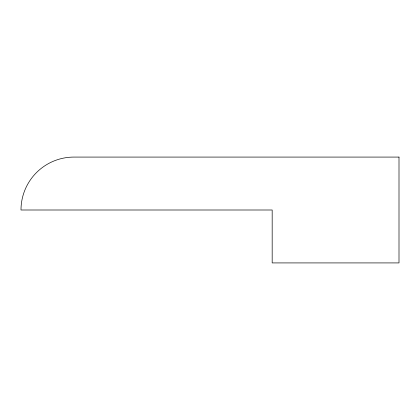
<?xml version="1.0" encoding="UTF-8"?>
<svg xmlns="http://www.w3.org/2000/svg" width="420" height="420" viewBox="0 0 420 420"><rect width="100%" height="100%" fill="white"/><g stroke="black" fill="none" stroke-linecap="round" stroke-linejoin="round"><path stroke-width="0.63" d="M399 157.08L73.92 157.08A52.92 52.92 0 0 0 21 210L272.176 210L272.176 262.92L399 262.92L399 157.08"/></g></svg>
